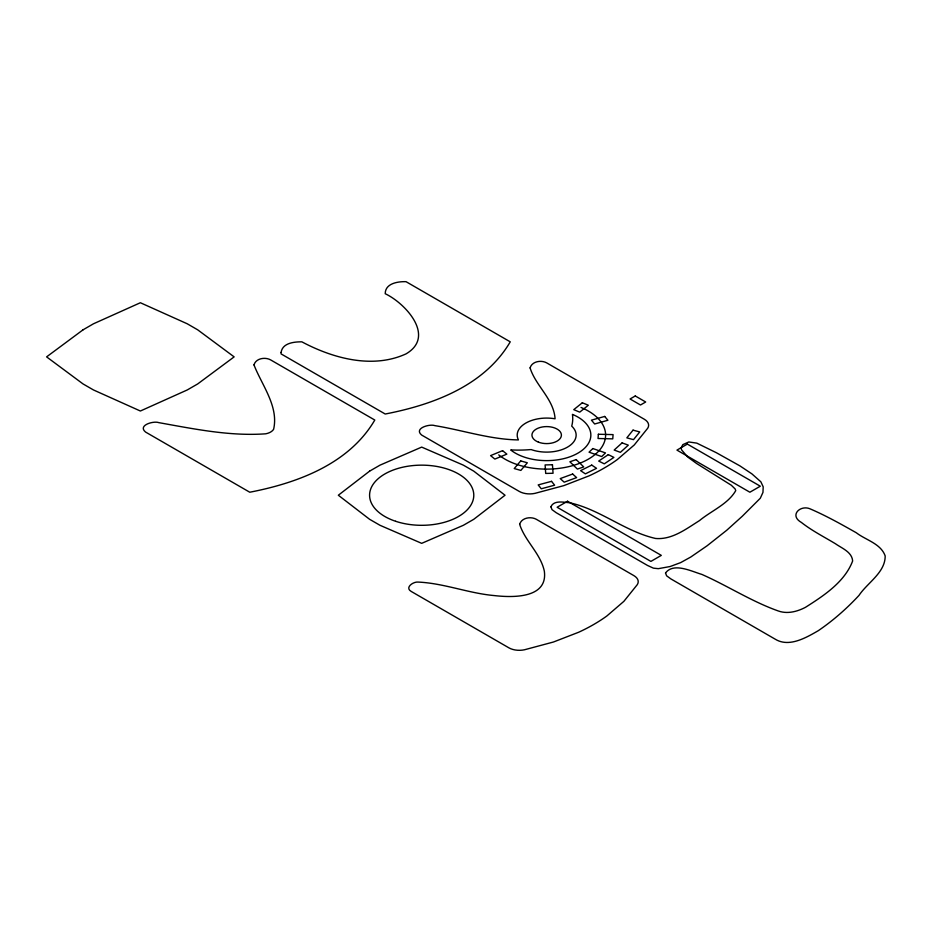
<?xml version="1.0" encoding="UTF-8"?>
<svg xmlns="http://www.w3.org/2000/svg" width="932" height="932" viewBox="0 0 932 932"><rect width="100%" height="100%" fill="white"/><g stroke="black" fill="none" stroke-linecap="round" stroke-linejoin="round"><path stroke-width="1.4" d="M531.054 449.539L531.054 449.539A29.475 17.009 0 0 0 567.483 447.139A29.475 17.009 0 0 0 571.712 426.134A83.297 48.091 0 0 0 572.411 414.367A44.2 25.525 0 0 1 577.898 453.162A44.2 25.525 0 0 1 510.701 449.935L516.596 450.109A81.853 47.252 0 0 0 530.459 449.597L530.506 449.585M581.032 407.447A58.937 34.03 0 0 1 588.302 459.185A58.937 34.03 0 0 1 498.713 454.874M253.982 364.89C261.752 385.033 278.913 406.352 273.612 429.291A12.582 7.27 0 0 1 265.806 433.799C229.913 436.421 194.007 428.918 158.801 422.639C153.489 420.635 137.353 425.353 145.578 432.064L249.764 492.224C297.355 483.021 349.034 464.043 374.792 420.041L270.606 359.88C265.166 356.828 255.892 358.249 253.982 364.89M519.66 524.297C524.902 540.991 540.653 553.561 544.346 571.223C548.028 598.659 512.425 597.668 494.123 595.56C468.377 593.265 443.609 583.129 417.851 582.069C413.144 581.661 404.465 587.638 411.268 591.471L508.872 647.822A14.737 8.505 0 0 0 524.506 649.767L553.398 642.032L578.702 632.234A177.523 102.485 0 0 0 606.895 615.959L623.869 601.35L637.267 584.667A14.737 8.505 0 0 0 633.9 575.638L536.296 519.287C530.856 516.235 521.571 517.656 519.66 524.297M530.087 367.895C535.585 385.766 553.853 399.117 555.076 418.783A29.475 17.009 0 0 0 525.858 423.046A29.475 17.009 0 0 0 518.413 439.916C489.999 439.508 462.75 430.176 434.895 425.644C429.594 423.652 413.458 428.359 421.683 435.069L519.287 491.432A14.737 8.505 0 0 0 534.921 493.366L563.813 485.63L589.129 475.833A177.523 102.485 0 0 0 617.31 459.558L634.284 444.948L647.682 428.266A14.737 8.505 0 0 0 644.315 419.249L546.711 362.886C541.271 359.834 531.997 361.255 530.087 367.895M281.103 352.413L281.021 353.869L385.219 414.018C432.809 404.826 484.477 385.848 510.247 341.834L406.049 281.685C398.022 281.417 385.184 283.281 385.219 293.72C405.537 303.343 435.92 336.429 406.049 353.869C372.579 369.223 332.875 358.354 301.863 341.834C294.197 341.788 282.454 342.918 281.103 352.413M598.356 434.254L598.041 438.494L612.755 438.867L613.081 434.615L598.356 434.254M550.917 506.822L552 509.629L556.206 512.705L647.53 565.468L653.402 568.147L658.33 568.671L670.166 566.516L680.651 562.613L690.763 557.033L707.12 545.768L726.704 530.285L742.303 516.235L760.302 498.236L762.97 492.387L763.192 486.819L760.85 481.797L751.891 473.864L739.892 465.872L716.312 452.696L696.798 443.131L688.795 441.966L682.807 444.657L681.164 447.908L681.56 449.841L687.653 456.983L696.623 463.519L731.352 485.269L735.162 488.985L735.744 490.616C728.067 504.084 711.291 510.818 699.478 520.604C686.22 528.875 672.147 539.884 655.627 538.475C625.081 531.543 600.231 509.489 569.615 502.744C563.848 502.336 553.748 499.902 550.917 506.822M665.518 572.994L666.613 575.801L670.819 578.877L775.389 639.282C789.148 647.647 806.157 637.674 818.308 630.673C833.173 620.537 846.757 608.584 858.989 595.408C867.412 582.71 885.353 572.563 885.179 555.926C880.845 543.566 865.816 540.117 856.298 532.755C841.153 524.192 825.903 515.617 809.896 508.767C800.227 504.748 788.973 515.396 801.404 522.456C811.958 530.751 824.005 536.832 835.456 543.752C841.841 548.284 852.023 551.942 852.64 560.982C844.753 581.987 823.737 595.746 805.388 607.373C797.128 611.66 787.295 614.258 778.208 610.938C751.53 601.478 727.659 585.797 701.831 574.403C691.684 571.433 673.545 562.147 665.518 572.994M633.038 430.141L626.828 437.854L633.504 439.648L639.725 431.935L633.038 430.141M520.708 460.909L514.231 468.551L520.86 470.415L527.326 462.773L520.708 460.909M592.834 448.548L589.047 452.195L601.699 456.563L605.485 452.905L592.834 448.548M622.098 442.875L614.176 450.051L620.397 452.335L628.308 445.158L622.098 442.875M582.337 402.752L573.751 409.661L579.739 412.142L588.325 405.234L582.337 402.752M369.585 471.161L338.328 495.23L369.585 519.287L380.011 525.298L421.683 543.344L463.355 525.298L473.782 519.287L505.039 495.23L473.782 471.161L463.355 465.15L421.683 447.104L380.011 465.15L369.585 471.161M83.064 329.812L46.6 356.874L83.064 383.949L93.48 389.96L140.371 411.012L187.25 389.96L197.677 383.949L234.142 356.874L197.677 329.812L187.25 323.788L140.371 302.737L93.48 323.788L83.064 329.812M608.316 454.63L598.705 461.072L604.286 463.845L613.897 457.402L608.316 454.63M635.274 395.972L630.055 398.978L640.482 405.001L645.69 401.995L635.274 395.972M567.553 501.241L557.126 507.253L650.897 561.402L661.312 555.379L567.553 501.241M687.362 444.098L676.947 450.109L749.876 492.224L760.302 486.201L687.362 444.098M591.738 465.091L580.578 470.648L585.389 473.864L596.55 468.318L591.738 465.091M502.569 450.669L490.582 455.62L494.857 459.08L506.857 454.129L502.569 450.669M572.656 474.027L560.225 478.594L564.186 482.182L576.617 477.615L572.656 474.027M576.197 459.604L569.871 461.771L577.397 469.087L583.735 466.909L576.197 459.604M604.693 416.441L591.436 420.157L594.663 423.99L607.909 420.262L604.693 416.441M551.534 481.331L538.172 484.92L541.282 488.776L554.633 485.188L551.534 481.331M552.455 464.753L545.103 464.928L545.698 473.433L553.06 473.258L552.455 464.753M538.451 442.152A14.737 8.505 0 0 0 561.379 435.675A14.737 8.505 0 0 0 540.187 427.462A14.737 8.505 0 0 0 538.451 442.152M395.634 521.279A52.099 30.08 0 0 0 473.782 495.23A52.099 30.08 0 0 0 395.634 469.18A52.099 30.08 0 0 0 395.634 521.279"/></g></svg>
